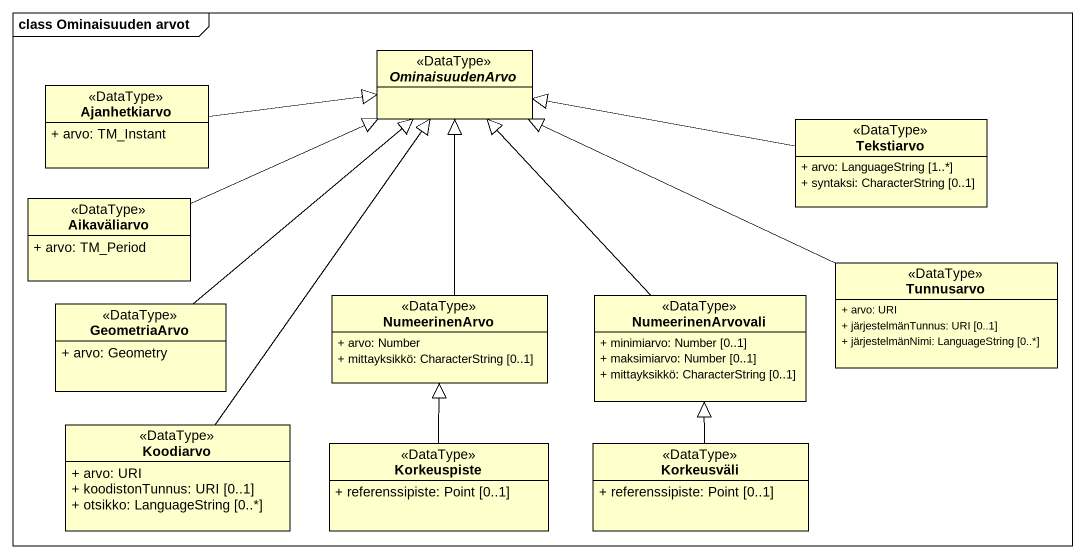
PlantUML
@startuml
mainframe class Ominaisuuden arvot
hide circle
hide empty members
skinparam classAttributeIconSize 0
abstract class OminaisuudenArvo <<DataType>>
class Ajanhetkiarvo <<DataType>> {
  + arvo: TM_Instant
}
class Tekstiarvo <<DataType>> {
  + arvo: LanguageString [1..*]
  + syntaksi: CharacterString [0..1]
}
class Aikaväliarvo <<DataType>> {
  + arvo: TM_Period
}
class NumeerinenArvo <<DataType>> {
  + arvo: Number
  + mittayksikkö: CharacterString [0..1]
}
class NumeerinenArvovali <<DataType>> {
  + minimiarvo: Number [0..1]
  + maksimiarvo: Number [0..1]
  + mittayksikkö: CharacterString [0..1]
}
class Tunnusarvo <<DataType>> {
  + arvo: URI
  + järjestelmänTunnus: URI [0..1]
  + järjestelmänNimi: LanguageString [0..*]
}
class GeometriaArvo <<DataType>> {
  + arvo: Geometry
}
class Koodiarvo <<DataType>> {
  + arvo: URI
  + koodistonTunnus: URI [0..1]
  + otsikko: LanguageString [0..*]
}
class Korkeuspiste <<DataType>> {
  + referenssipiste: Point [0..1]
}
class Korkeusväli <<DataType>> {
  + referenssipiste: Point [0..1]
}
Ajanhetkiarvo -right-|> OminaisuudenArvo
Tekstiarvo -left-|> OminaisuudenArvo
Aikaväliarvo -right-|> OminaisuudenArvo
NumeerinenArvo -up-|> OminaisuudenArvo
NumeerinenArvovali -up-|> OminaisuudenArvo
Tunnusarvo -left-|> OminaisuudenArvo
GeometriaArvo -up-|> OminaisuudenArvo
Koodiarvo -up-|> OminaisuudenArvo
Korkeuspiste -up-|> NumeerinenArvo
Korkeusväli -up-|> NumeerinenArvovali
@enduml
